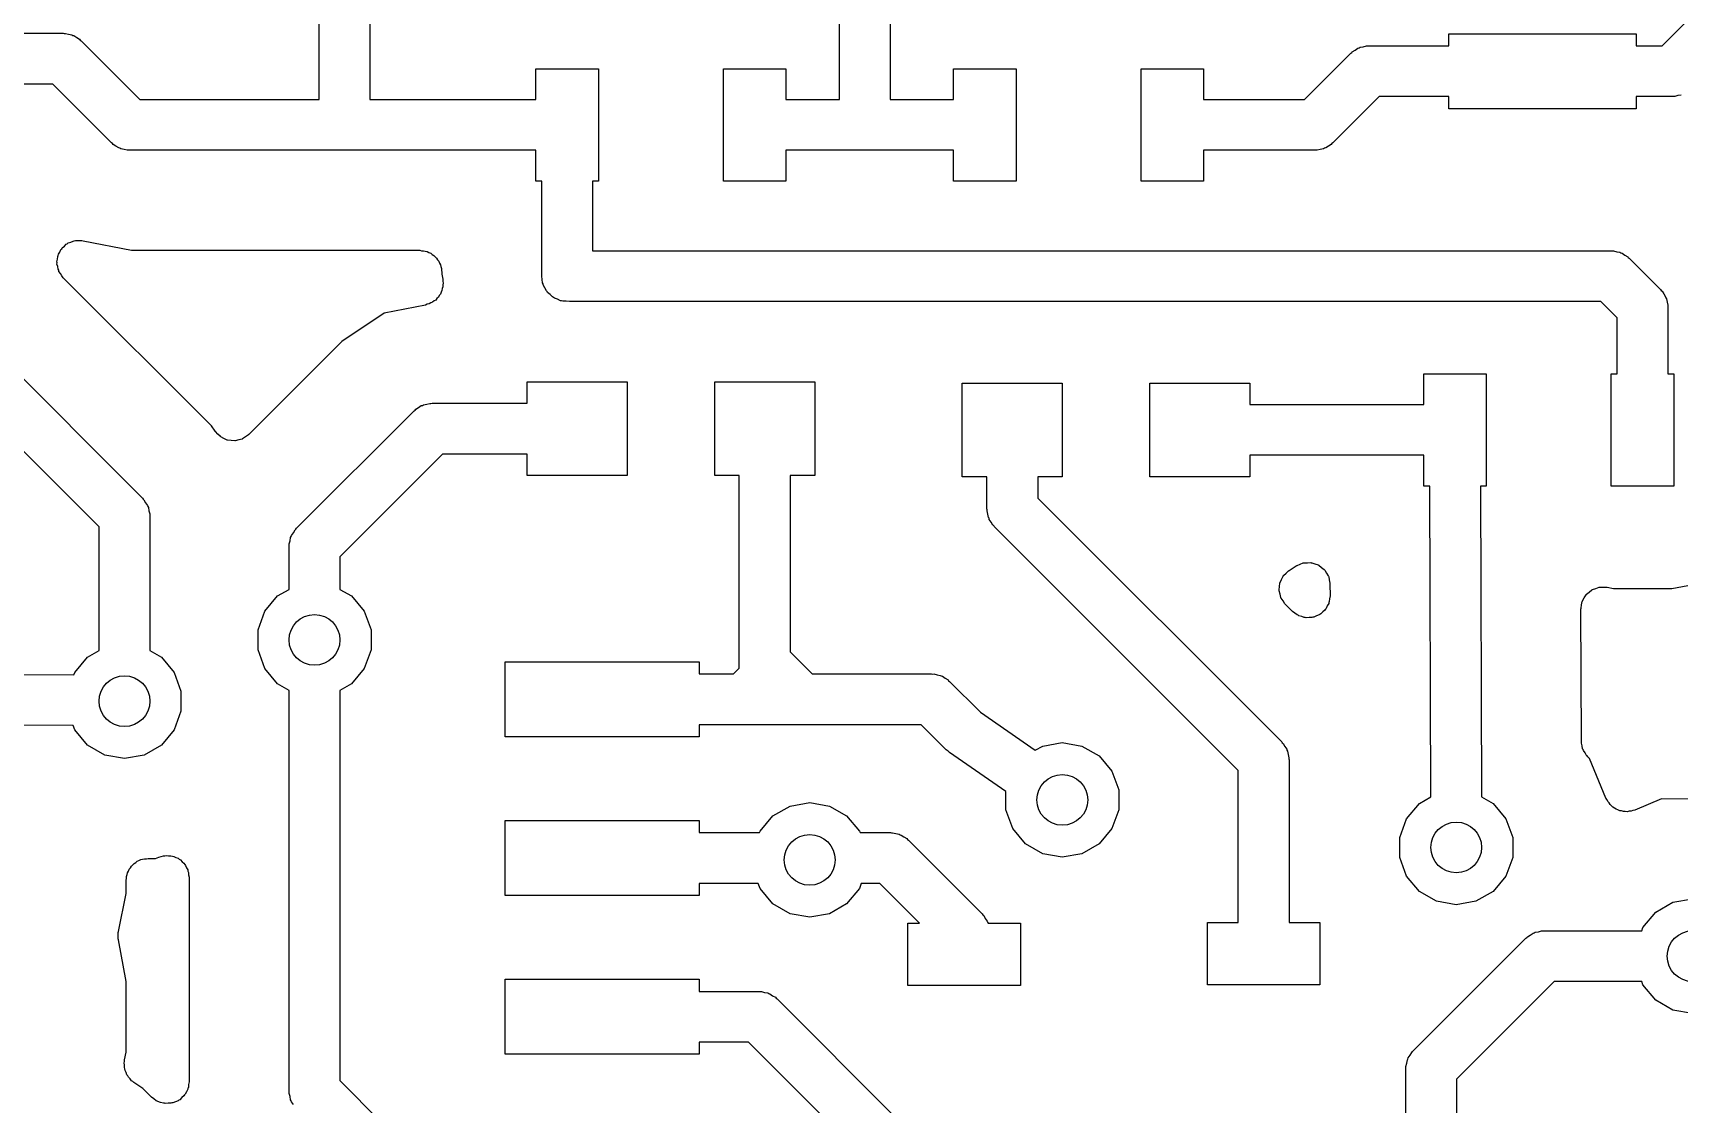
# Model space of a CAD drawing. Extents: x 91.8 to 190.7, y -114.3 to -59.5.
# Drawn here: x 153.98 to 167.14, y -82.12 to -73.55 of the extents above; entities that cross this region are included whole.
import ezdxf

# ---------------------------------------------------------------- set-up
doc = ezdxf.new("R2010")
doc.units = 0
doc.header["$MEASUREMENT"] = 0
doc.layers.add('BLACK', color=7, linetype='CONTINUOUS')

msp = doc.modelspace()

# ---------------------------------------------------------------- linework, layer by layer
at = {"layer": 'Black'}
for p, q in [((156.673, -69.57), (156.673, -74.0868)), ((156.267, -74.0868), (156.267, -69.9023)), ((167.006, -73.6568), (168.277, -72.3858)), ((160.427, -74.0868), (160.427, -73.26)), ((160.833, -73.3442), (160.833, -74.0868)), ((143.25, -73.5568), (154.22, -73.5568)), ((154.22, -73.5568), (154.229, -73.5584)), ((154.229, -73.5584), (154.238, -73.5576)), ((154.238, -73.5576), (154.263, -73.5644)), ((154.263, -73.5644), (154.289, -73.5691)), ((154.289, -73.5691), (154.297, -73.5735)), ((154.297, -73.5735), (154.306, -73.5758)), ((154.306, -73.5758), (154.328, -73.5911)), ((165.3, -73.6568), (165.3, -73.56)), ((165.3, -73.56), (166.8, -73.56)), ((166.8, -73.56), (166.8, -73.6568)), ((154.328, -73.5911), (154.351, -73.6043)), ((154.351, -73.6043), (154.356, -73.6112)), ((154.356, -73.6112), (154.364, -73.6163)), ((154.364, -73.6163), (154.834, -74.0868)), ((164.146, -74.0868), (164.516, -73.7163)), ((164.516, -73.7163), (164.524, -73.7112)), ((164.524, -73.7112), (164.529, -73.7043)), ((164.529, -73.7043), (164.552, -73.6911)), ((164.552, -73.6911), (164.574, -73.6758)), ((164.574, -73.6758), (164.583, -73.6735)), ((164.583, -73.6735), (164.591, -73.6691)), ((164.591, -73.6691), (164.617, -73.6644)), ((164.617, -73.6644), (164.642, -73.6576)), ((164.642, -73.6576), (164.651, -73.6584)), ((164.651, -73.6584), (164.66, -73.6568)), ((164.66, -73.6568), (165.3, -73.6568)), ((166.8, -73.6568), (167.006, -73.6568)), ((158, -74.0868), (158, -73.84)), ((158, -73.84), (158.5, -73.84)), ((158.5, -73.84), (158.5, -74.74)), ((159.5, -74.74), (159.5, -73.84)), ((159.5, -73.84), (160, -73.84)), ((160, -73.84), (160, -74.0868)), ((161.34, -74.0868), (161.34, -73.84)), ((161.34, -73.84), (161.84, -73.84)), ((161.84, -73.84), (161.84, -74.74)), ((162.84, -74.74), (162.84, -73.84)), ((162.84, -73.84), (163.34, -73.84)), ((163.34, -73.84), (163.34, -74.0868)), ((154.136, -73.9632), (143.334, -73.9632)), ((154.606, -74.4337), (154.136, -73.9632)), ((154.834, -74.0868), (156.267, -74.0868)), ((156.673, -74.0868), (158, -74.0868)), ((160, -74.0868), (160.427, -74.0868)), ((160.833, -74.0868), (161.34, -74.0868)), ((163.34, -74.0868), (164.146, -74.0868)), ((164.744, -74.0632), (164.374, -74.4337)), ((165.3, -74.0632), (164.744, -74.0632)), ((165.3, -74.16), (165.3, -74.0632)), ((167.09, -74.0632), (166.8, -74.0632)), ((166.8, -74.0632), (166.8, -74.16)), ((167.099, -74.0616), (167.09, -74.0632)), ((167.108, -74.0624), (167.099, -74.0616)), ((167.133, -74.0556), (167.108, -74.0624)), ((167.159, -74.0509), (167.133, -74.0556)), ((166.8, -74.16), (165.3, -74.16)), ((154.614, -74.4388), (154.606, -74.4337)), ((154.619, -74.4457), (154.614, -74.4388)), ((154.642, -74.4589), (154.619, -74.4457)), ((154.664, -74.4742), (154.642, -74.4589)), ((154.673, -74.4765), (154.664, -74.4742)), ((154.681, -74.4809), (154.673, -74.4765)), ((154.707, -74.4856), (154.681, -74.4809)), ((154.732, -74.4924), (154.707, -74.4856)), ((154.741, -74.4916), (154.732, -74.4924)), ((154.75, -74.4932), (154.741, -74.4916)), ((156.47, -74.4932), (154.75, -74.4932)), ((158, -74.4932), (156.47, -74.4932)), ((158, -74.74), (158, -74.4932)), ((160.63, -74.4932), (160, -74.4932)), ((160, -74.4932), (160, -74.74)), ((161.34, -74.4932), (160.63, -74.4932)), ((161.34, -74.74), (161.34, -74.4932)), ((164.23, -74.4932), (163.34, -74.4932)), ((163.34, -74.4932), (163.34, -74.74)), ((164.239, -74.4916), (164.23, -74.4932)), ((164.248, -74.4924), (164.239, -74.4916)), ((164.273, -74.4856), (164.248, -74.4924)), ((164.299, -74.4809), (164.273, -74.4856)), ((164.307, -74.4765), (164.299, -74.4809)), ((164.316, -74.4742), (164.307, -74.4765)), ((164.338, -74.4589), (164.316, -74.4742)), ((164.361, -74.4457), (164.338, -74.4589)), ((164.366, -74.4388), (164.361, -74.4457)), ((164.374, -74.4337), (164.366, -74.4388)), ((158.047, -74.74), (158, -74.74)), ((158.047, -75.5), (158.047, -74.74)), ((158.5, -74.74), (158.453, -74.74)), ((158.453, -74.74), (158.453, -75.2968)), ((160, -74.74), (159.5, -74.74)), ((161.84, -74.74), (161.34, -74.74)), ((163.34, -74.74), (162.84, -74.74)), ((152.454, -74.8763), (154.854, -77.2763)), ((154.507, -77.5042), (152.226, -75.2232)), ((154.192, -75.3066), (154.201, -75.2875)), ((154.201, -75.2875), (154.208, -75.2807)), ((154.208, -75.2807), (154.213, -75.2724)), ((154.213, -75.2724), (154.23, -75.2593)), ((154.23, -75.2593), (154.244, -75.2444)), ((154.244, -75.2444), (154.253, -75.2403)), ((154.253, -75.2403), (154.261, -75.2343)), ((154.261, -75.2343), (154.281, -75.2275)), ((154.281, -75.2275), (154.3, -75.2186)), ((154.3, -75.2186), (154.309, -75.2178)), ((154.309, -75.2178), (154.318, -75.2147)), ((154.318, -75.2147), (154.339, -75.2152)), ((154.339, -75.2152), (154.36, -75.2133)), ((154.36, -75.2133), (154.37, -75.2158)), ((154.37, -75.2158), (154.379, -75.216)), ((154.379, -75.216), (154.767, -75.2932)), ((154.767, -75.2932), (157.071, -75.2932)), ((157.071, -75.2932), (157.086, -75.2959)), ((157.086, -75.2959), (157.102, -75.2959)), ((157.102, -75.2959), (157.116, -75.3011)), ((158.453, -75.2968), (166.6, -75.2968)), ((166.6, -75.2968), (166.609, -75.2984)), ((166.609, -75.2984), (166.618, -75.2976)), ((166.618, -75.2976), (166.643, -75.3044)), ((154.17, -75.3843), (154.174, -75.3637)), ((154.171, -75.3939), (154.17, -75.3843)), ((154.17, -75.4035), (154.171, -75.3939)), ((154.176, -75.4238), (154.17, -75.4035)), ((154.174, -75.3637), (154.176, -75.3427)), ((154.176, -75.3427), (154.18, -75.334)), ((154.179, -75.4446), (154.176, -75.4238)), ((154.18, -75.334), (154.182, -75.3246)), ((154.182, -75.3246), (154.192, -75.3066)), ((157.116, -75.3011), (157.131, -75.3038)), ((157.131, -75.3038), (157.145, -75.3115)), ((157.145, -75.3115), (157.159, -75.3167)), ((157.159, -75.3167), (157.171, -75.3266)), ((157.171, -75.3266), (157.184, -75.3343)), ((157.184, -75.3343), (157.194, -75.346)), ((157.194, -75.346), (157.206, -75.3559)), ((157.206, -75.3559), (157.213, -75.3692)), ((157.213, -75.3692), (157.223, -75.3809)), ((157.223, -75.3809), (157.229, -75.3954)), ((157.229, -75.3954), (157.236, -75.4087)), ((157.236, -75.4087), (157.239, -75.4238)), ((157.239, -75.4238), (157.244, -75.4382)), ((166.643, -75.3044), (166.669, -75.3091)), ((166.669, -75.3091), (166.677, -75.3135)), ((166.677, -75.3135), (166.686, -75.3158)), ((166.686, -75.3158), (166.708, -75.3311)), ((166.708, -75.3311), (166.731, -75.3443)), ((166.731, -75.3443), (166.736, -75.3512)), ((166.736, -75.3512), (166.744, -75.3563)), ((166.744, -75.3563), (166.994, -75.6063)), ((154.184, -75.453), (154.179, -75.4446)), ((154.186, -75.4623), (154.184, -75.453)), ((154.198, -75.4796), (154.186, -75.4623)), ((154.208, -75.498), (154.198, -75.4796)), ((154.215, -75.5044), (154.208, -75.498)), ((154.221, -75.5123), (154.215, -75.5044)), ((155.407, -76.6984), (154.221, -75.5123)), ((157.244, -75.4382), (157.244, -75.4536)), ((157.244, -75.4536), (157.247, -75.4687)), ((157.247, -75.4687), (157.247, -75.4827)), ((157.247, -75.4827), (157.255, -75.5244)), ((157.255, -75.5244), (157.255, -75.5397)), ((157.255, -75.5397), (157.258, -75.5548)), ((157.258, -75.5548), (157.256, -75.57)), ((158.051, -75.5262), (158.047, -75.5)), ((158.054, -75.5526), (158.051, -75.5262)), ((158.058, -75.5607), (158.054, -75.5526)), ((158.059, -75.5695), (158.058, -75.5607)), ((157.199, -75.6906), (157.186, -75.6985)), ((157.208, -75.6786), (157.199, -75.6906)), ((157.22, -75.6685), (157.208, -75.6786)), ((157.227, -75.655), (157.22, -75.6685)), ((157.237, -75.643), (157.227, -75.655)), ((157.242, -75.6285), (157.237, -75.643)), ((157.249, -75.615), (157.242, -75.6285)), ((157.251, -75.5998), (157.249, -75.615)), ((157.256, -75.5853), (157.251, -75.5998)), ((157.256, -75.57), (157.256, -75.5853)), ((158.072, -75.5925), (158.059, -75.5695)), ((158.084, -75.6166), (158.072, -75.5925)), ((158.09, -75.6229), (158.084, -75.6166)), ((158.094, -75.6306), (158.09, -75.6229)), ((158.115, -75.6477), (158.094, -75.6306)), ((158.133, -75.6665), (158.115, -75.6477)), ((158.142, -75.6702), (158.133, -75.6665)), ((158.148, -75.676), (158.142, -75.6702)), ((158.173, -75.6851), (158.148, -75.676)), ((158.197, -75.6963), (158.173, -75.6851)), ((166.994, -75.6063), (166.999, -75.6136)), ((166.999, -75.6136), (167.006, -75.6194)), ((167.006, -75.6194), (167.019, -75.6424)), ((167.019, -75.6424), (167.034, -75.6641)), ((167.034, -75.6641), (167.036, -75.6728)), ((167.036, -75.6728), (167.041, -75.6805)), ((167.041, -75.6805), (167.046, -75.7067)), ((156.787, -75.7963), (156.448, -76.0229)), ((157.117, -75.7307), (156.787, -75.7963)), ((157.132, -75.7252), (157.117, -75.7307)), ((157.147, -75.7222), (157.132, -75.7252)), ((157.16, -75.7142), (157.147, -75.7222)), ((157.174, -75.7086), (157.16, -75.7142)), ((157.186, -75.6985), (157.174, -75.7086)), ((158.206, -75.6971), (158.197, -75.6963)), ((158.215, -75.7001), (158.206, -75.6971)), ((158.241, -75.7001), (158.215, -75.7001)), ((158.268, -75.7024), (158.241, -75.7001)), ((158.271, -75.7016), (158.268, -75.7024)), ((158.28, -75.7032), (158.271, -75.7016)), ((166.516, -75.7032), (158.28, -75.7032)), ((166.647, -75.8342), (166.516, -75.7032)), ((167.046, -75.7067), (167.052, -75.7323)), ((167.052, -75.7323), (167.052, -75.7412)), ((167.052, -75.7412), (167.053, -75.75)), ((167.053, -75.75), (167.053, -76.28)), ((166.647, -76.28), (166.647, -75.8342)), ((156.448, -76.0229), (155.705, -76.7664)), ((157.93, -76.5168), (157.93, -76.345)), ((157.93, -76.345), (158.73, -76.345)), ((158.73, -76.345), (158.73, -77.095)), ((159.43, -77.095), (159.43, -76.345)), ((159.43, -76.345), (160.23, -76.345)), ((160.23, -76.345), (160.23, -77.095)), ((165.1, -76.5268), (165.1, -76.28)), ((165.1, -76.28), (165.6, -76.28)), ((165.6, -76.28), (165.6, -77.18)), ((166.6, -77.18), (166.6, -76.28)), ((166.6, -76.28), (166.647, -76.28)), ((167.053, -76.28), (167.1, -76.28)), ((167.1, -76.28), (167.1, -77.18)), ((161.41, -77.105), (161.41, -76.355)), ((161.41, -76.355), (162.21, -76.355)), ((162.21, -76.355), (162.21, -77.105)), ((162.91, -77.105), (162.91, -76.355)), ((162.91, -76.355), (163.71, -76.355)), ((163.71, -76.355), (163.71, -76.5268)), ((156.086, -77.5163), (157.026, -76.5763)), ((157.026, -76.5763), (157.034, -76.5712)), ((157.034, -76.5712), (157.039, -76.5643)), ((157.039, -76.5643), (157.062, -76.5511)), ((157.062, -76.5511), (157.084, -76.5358)), ((157.084, -76.5358), (157.093, -76.5335)), ((157.093, -76.5335), (157.101, -76.5291)), ((157.101, -76.5291), (157.127, -76.5244)), ((157.127, -76.5244), (157.152, -76.5176)), ((157.152, -76.5176), (157.161, -76.5184)), ((157.161, -76.5184), (157.17, -76.5168)), ((157.17, -76.5168), (157.93, -76.5168)), ((163.71, -76.5268), (165.1, -76.5268)), ((155.435, -76.7398), (155.407, -76.6984)), ((155.436, -76.7412), (155.435, -76.7398)), ((155.437, -76.743), (155.436, -76.7412)), ((155.457, -76.7632), (155.437, -76.743)), ((155.477, -76.7839), (155.457, -76.7632)), ((155.479, -76.7847), (155.477, -76.7839)), ((155.48, -76.7861), (155.479, -76.7847)), ((155.506, -76.7982), (155.48, -76.7861)), ((155.532, -76.8108), (155.506, -76.7982)), ((155.534, -76.811), (155.532, -76.8108)), ((155.535, -76.8118), (155.534, -76.811)), ((155.564, -76.8143), (155.535, -76.8118)), ((155.592, -76.8174), (155.564, -76.8143)), ((155.594, -76.817), (155.592, -76.8174)), ((155.596, -76.8172), (155.594, -76.817)), ((155.624, -76.8098), (155.596, -76.8172)), ((155.651, -76.803), (155.624, -76.8098)), ((155.653, -76.8019), (155.651, -76.803)), ((155.655, -76.8014), (155.653, -76.8019)), ((155.678, -76.785), (155.655, -76.8014)), ((155.702, -76.7691), (155.678, -76.785)), ((155.703, -76.7675), (155.702, -76.7691)), ((155.705, -76.7664), (155.703, -76.7675)), ((157.254, -76.9232), (156.433, -77.7442)), ((157.93, -76.9232), (157.254, -76.9232)), ((157.93, -77.095), (157.93, -76.9232)), ((165.1, -76.9332), (163.71, -76.9332)), ((163.71, -76.9332), (163.71, -77.105)), ((165.1, -77.18), (165.1, -76.9332)), ((158.73, -77.095), (157.93, -77.095)), ((159.627, -77.095), (159.43, -77.095)), ((159.627, -78.59), (159.627, -77.095)), ((160.23, -77.095), (160.033, -77.095)), ((160.033, -77.095), (160.033, -78.5058)), ((161.607, -77.105), (161.41, -77.105)), ((161.607, -77.36), (161.607, -77.105)), ((162.21, -77.105), (162.013, -77.105)), ((162.013, -77.105), (162.013, -77.2758)), ((163.71, -77.105), (162.91, -77.105)), ((165.148, -77.18), (165.1, -77.18)), ((165.156, -79.6661), (165.148, -77.18)), ((165.6, -77.18), (165.555, -77.18)), ((165.555, -77.18), (165.562, -79.6647)), ((167.1, -77.18), (166.6, -77.18)), ((154.854, -77.2763), (154.859, -77.2836)), ((154.859, -77.2836), (154.866, -77.2894)), ((154.866, -77.2894), (154.879, -77.3124)), ((154.879, -77.3124), (154.894, -77.3341)), ((154.894, -77.3341), (154.896, -77.3428)), ((154.896, -77.3428), (154.901, -77.3505)), ((154.901, -77.3505), (154.906, -77.3766)), ((154.906, -77.3766), (154.912, -77.4023)), ((154.912, -77.4023), (154.912, -77.4112)), ((161.608, -77.3688), (161.607, -77.36)), ((161.608, -77.3777), (161.608, -77.3688)), ((161.614, -77.4033), (161.608, -77.3777)), ((161.619, -77.4295), (161.614, -77.4033)), ((162.013, -77.2758), (163.964, -79.2263)), ((154.507, -78.4954), (154.507, -77.5042)), ((154.912, -77.4112), (154.913, -77.42)), ((154.913, -77.42), (154.913, -78.4954)), ((156.061, -77.5524), (156.074, -77.5294)), ((156.074, -77.5294), (156.081, -77.5236)), ((156.081, -77.5236), (156.086, -77.5163)), ((161.624, -77.4372), (161.619, -77.4295)), ((161.626, -77.4459), (161.624, -77.4372)), ((161.641, -77.4676), (161.626, -77.4459)), ((161.654, -77.4906), (161.641, -77.4676)), ((161.661, -77.4964), (161.654, -77.4906)), ((161.666, -77.5037), (161.661, -77.4964)), ((163.617, -79.4542), (161.666, -77.5037)), ((156.027, -77.66), (156.028, -77.6512)), ((156.027, -78.0054), (156.027, -77.66)), ((156.028, -77.6423), (156.034, -77.6167)), ((156.028, -77.6512), (156.028, -77.6423)), ((156.034, -77.6167), (156.039, -77.5905)), ((156.039, -77.5905), (156.044, -77.5828)), ((156.044, -77.5828), (156.046, -77.5741)), ((156.046, -77.5741), (156.061, -77.5524)), ((156.433, -77.7442), (156.433, -78.0054)), ((164.112, -77.8041), (164.136, -77.7938)), ((164.136, -77.7938), (164.14, -77.7936)), ((164.14, -77.7936), (164.144, -77.7923)), ((164.144, -77.7923), (164.171, -77.7922)), ((164.171, -77.7922), (164.197, -77.7909)), ((164.197, -77.7909), (164.201, -77.7921)), ((164.201, -77.7921), (164.205, -77.7921)), ((164.205, -77.7921), (164.23, -77.8011)), ((163.951, -77.9494), (163.963, -77.9253)), ((163.963, -77.9253), (163.975, -77.9008)), ((163.975, -77.9008), (163.977, -77.8983)), ((163.977, -77.8983), (163.979, -77.8952)), ((163.979, -77.8952), (163.999, -77.8768)), ((163.999, -77.8768), (164.018, -77.8577)), ((164.018, -77.8577), (164.021, -77.8562)), ((164.021, -77.8562), (164.023, -77.8538)), ((164.023, -77.8538), (164.08, -77.8174)), ((164.08, -77.8174), (164.084, -77.8159)), ((164.084, -77.8159), (164.087, -77.8133)), ((164.087, -77.8133), (164.112, -77.8041)), ((164.23, -77.8011), (164.255, -77.809)), ((164.255, -77.809), (164.259, -77.8114)), ((164.259, -77.8114), (164.262, -77.8127)), ((164.262, -77.8127), (164.283, -77.8298)), ((164.283, -77.8298), (164.304, -77.8458)), ((164.304, -77.8458), (164.306, -77.8492)), ((164.306, -77.8492), (164.309, -77.8518)), ((164.309, -77.8518), (164.322, -77.8747)), ((164.322, -77.8747), (164.337, -77.8971)), ((164.337, -77.8971), (164.338, -77.901)), ((164.338, -77.901), (164.34, -77.9045)), ((164.34, -77.9045), (164.344, -77.9306)), ((164.344, -77.9306), (164.35, -77.9565)), ((155.833, -78.1805), (155.935, -78.0584)), ((155.935, -78.0584), (156.027, -78.0054)), ((156.433, -78.0054), (156.525, -78.0584)), ((156.525, -78.0584), (156.627, -78.1805)), ((163.943, -78.0099), (163.946, -77.983)), ((163.944, -78.0133), (163.943, -78.0099)), ((163.944, -78.0167), (163.944, -78.0133)), ((163.951, -78.0429), (163.944, -78.0167)), ((163.946, -77.983), (163.949, -77.956)), ((163.949, -77.956), (163.95, -77.9529)), ((163.95, -77.9529), (163.951, -77.9494)), ((163.957, -78.0693), (163.951, -78.0429)), ((164.351, -78.0578), (164.347, -78.0807)), ((164.35, -77.9565), (164.35, -77.9605)), ((164.35, -77.9605), (164.35, -77.9645)), ((164.35, -77.9645), (164.351, -78.0578)), ((166.384, -78.073), (166.398, -78.0486)), ((166.398, -78.0486), (166.4, -78.047)), ((166.4, -78.047), (166.401, -78.0449)), ((166.401, -78.0449), (166.423, -78.0274)), ((166.423, -78.0274), (166.445, -78.0093)), ((166.445, -78.0093), (166.447, -78.0084)), ((166.447, -78.0084), (166.449, -78.0069)), ((166.449, -78.0069), (166.476, -77.998)), ((166.476, -77.998), (166.502, -77.9883)), ((166.502, -77.9883), (166.505, -77.9883)), ((166.505, -77.9883), (166.507, -77.9875)), ((166.507, -77.9875), (166.535, -77.9882)), ((166.535, -77.9882), (166.563, -77.9881)), ((166.563, -77.9881), (166.565, -77.989)), ((166.565, -77.989), (166.568, -77.989)), ((166.568, -77.989), (166.618, -77.9991)), ((166.618, -77.9991), (167.084, -77.9991)), ((167.084, -77.9991), (167.395, -77.9405)), ((155.778, -78.3303), (155.833, -78.1805)), ((156.627, -78.1805), (156.682, -78.3303)), ((163.958, -78.0722), (163.957, -78.0693)), ((163.959, -78.0756), (163.958, -78.0722)), ((163.975, -78.0978), (163.959, -78.0756)), ((163.99, -78.1206), (163.975, -78.0978)), ((163.992, -78.1227), (163.99, -78.1206)), ((163.994, -78.1255), (163.992, -78.1227)), ((164.051, -78.1824), (163.994, -78.1255)), ((164.07, -78.1957), (164.051, -78.1824)), ((164.292, -78.1857), (164.276, -78.2021)), ((164.31, -78.1707), (164.292, -78.1857)), ((164.314, -78.1643), (164.31, -78.1707)), ((164.319, -78.159), (164.314, -78.1643)), ((164.329, -78.138), (164.319, -78.159)), ((164.34, -78.1179), (164.329, -78.138)), ((164.342, -78.1105), (164.34, -78.1179)), ((164.345, -78.1038), (164.342, -78.1105)), ((164.347, -78.0807), (164.345, -78.1038)), ((166.357, -78.1616), (166.358, -78.1591)), ((166.361, -79.2208), (166.357, -78.1616)), ((166.358, -78.1566), (166.363, -78.1291)), ((166.358, -78.1591), (166.358, -78.1566)), ((166.363, -78.1291), (166.368, -78.1015)), ((166.368, -78.1015), (166.369, -78.0993)), ((166.369, -78.0993), (166.37, -78.0969)), ((166.37, -78.0969), (166.384, -78.073)), ((164.088, -78.2106), (164.07, -78.1957)), ((164.095, -78.2131), (164.088, -78.2106)), ((164.101, -78.2174), (164.095, -78.2131)), ((164.124, -78.2234), (164.101, -78.2174)), ((164.145, -78.2313), (164.124, -78.2234)), ((164.153, -78.2312), (164.145, -78.2313)), ((164.16, -78.2332), (164.153, -78.2312)), ((164.183, -78.2311), (164.16, -78.2332)), ((164.206, -78.2311), (164.183, -78.2311)), ((164.213, -78.2285), (164.206, -78.2311)), ((164.221, -78.2279), (164.213, -78.2285)), ((164.242, -78.2181), (164.221, -78.2279)), ((164.263, -78.2101), (164.242, -78.2181)), ((164.269, -78.2053), (164.263, -78.2101)), ((164.276, -78.2021), (164.269, -78.2053)), ((155.778, -78.4897), (155.778, -78.3303)), ((156.682, -78.3303), (156.682, -78.4897)), ((154.313, -78.6705), (154.415, -78.5484)), ((154.415, -78.5484), (154.507, -78.4954)), ((154.913, -78.4954), (155.005, -78.5484)), ((155.005, -78.5484), (155.107, -78.6705)), ((155.833, -78.6395), (155.778, -78.4897)), ((156.682, -78.4897), (156.627, -78.6395)), ((157.755, -79.185), (157.755, -78.585)), ((157.755, -78.585), (159.305, -78.585)), ((159.305, -78.585), (159.305, -78.6818)), ((160.033, -78.5058), (160.209, -78.6818)), ((153.905, -78.6867), (154.306, -78.6893)), ((154.306, -78.6893), (154.313, -78.6705)), ((155.107, -78.6705), (155.162, -78.8203)), ((155.935, -78.7616), (155.833, -78.6395)), ((156.627, -78.6395), (156.525, -78.7616)), ((159.305, -78.6818), (159.581, -78.6818)), ((159.581, -78.6818), (159.627, -78.6358)), ((159.627, -78.6358), (159.627, -78.59)), ((160.209, -78.6818), (161.165, -78.6818)), ((161.165, -78.6818), (161.174, -78.6834)), ((161.174, -78.6834), (161.183, -78.6826)), ((161.183, -78.6826), (161.208, -78.6894)), ((161.208, -78.6894), (161.234, -78.6941)), ((161.234, -78.6941), (161.242, -78.6985)), ((161.242, -78.6985), (161.251, -78.7008)), ((161.251, -78.7008), (161.273, -78.7161)), ((161.273, -78.7161), (161.296, -78.7293)), ((155.162, -78.8203), (155.162, -78.9797)), ((156.027, -78.8146), (155.935, -78.7616)), ((156.027, -82.02), (156.027, -78.8146)), ((156.525, -78.7616), (156.433, -78.8146)), ((156.433, -78.8146), (156.433, -81.9358)), ((161.296, -78.7293), (161.301, -78.7362)), ((161.301, -78.7362), (161.309, -78.7413)), ((161.309, -78.7413), (161.556, -78.9885)), ((155.162, -78.9797), (155.107, -79.1295)), ((154.3, -79.0956), (153.905, -79.0931)), ((154.313, -79.1295), (154.3, -79.0956)), ((159.305, -79.0882), (159.305, -79.185)), ((159.665, -79.0882), (159.305, -79.0882)), ((160.125, -79.0882), (159.665, -79.0882)), ((161.081, -79.0882), (160.125, -79.0882)), ((161.281, -79.2887), (161.081, -79.0882)), ((161.556, -78.9885), (161.994, -79.2927)), ((154.415, -79.2516), (154.313, -79.1295)), ((155.107, -79.1295), (155.005, -79.2516)), ((159.305, -79.185), (157.755, -79.185)), ((162.053, -79.2587), (162.21, -79.2311)), ((162.21, -79.2311), (162.367, -79.2587)), ((163.964, -79.2263), (163.969, -79.2336)), ((163.969, -79.2336), (163.976, -79.2394)), ((163.976, -79.2394), (163.989, -79.2624)), ((166.362, -79.2281), (166.361, -79.2208)), ((166.361, -79.2354), (166.362, -79.2281)), ((166.367, -79.2579), (166.361, -79.2354)), ((154.553, -79.3313), (154.415, -79.2516)), ((154.71, -79.3589), (154.553, -79.3313)), ((154.867, -79.3313), (154.71, -79.3589)), ((155.005, -79.2516), (154.867, -79.3313)), ((161.296, -79.2991), (161.281, -79.2887)), ((161.309, -79.3119), (161.296, -79.2991)), ((161.758, -79.6236), (161.309, -79.3119)), ((161.994, -79.2927), (162.053, -79.2587)), ((162.367, -79.2587), (162.505, -79.3384)), ((162.505, -79.3384), (162.607, -79.4605)), ((163.989, -79.2624), (164.004, -79.2841)), ((164.004, -79.2841), (164.006, -79.2928)), ((164.006, -79.2928), (164.011, -79.3005)), ((164.011, -79.3005), (164.016, -79.3267)), ((164.016, -79.3267), (164.022, -79.3523)), ((164.022, -79.3523), (164.022, -79.3612)), ((164.022, -79.3612), (164.023, -79.37)), ((164.023, -79.37), (164.023, -80.67)), ((166.371, -79.2808), (166.367, -79.2579)), ((166.375, -79.2872), (166.371, -79.2808)), ((166.377, -79.2943), (166.375, -79.2872)), ((166.39, -79.3134), (166.377, -79.2943)), ((166.402, -79.3335), (166.39, -79.3134)), ((166.408, -79.3382), (166.402, -79.3335)), ((166.412, -79.3443), (166.408, -79.3382)), ((166.426, -79.3588), (166.412, -79.3443)), ((166.557, -79.676), (166.426, -79.3588)), ((162.607, -79.4605), (162.662, -79.6103)), ((163.617, -80.67), (163.617, -79.4542)), ((161.758, -79.7697), (161.758, -79.6236)), ((162.662, -79.6103), (162.662, -79.7697)), ((159.895, -79.8184), (160.033, -79.7387)), ((160.033, -79.7387), (160.19, -79.7111)), ((160.19, -79.7111), (160.347, -79.7387)), ((160.347, -79.7387), (160.485, -79.8184)), ((161.813, -79.9195), (161.758, -79.7697)), ((162.662, -79.7697), (162.607, -79.9195)), ((164.963, -79.8405), (165.065, -79.7184)), ((165.065, -79.7184), (165.156, -79.6661)), ((165.562, -79.6647), (165.655, -79.7184)), ((165.655, -79.7184), (165.757, -79.8405)), ((166.566, -79.6889), (166.557, -79.676)), ((166.572, -79.7031), (166.566, -79.6889)), ((166.582, -79.7144), (166.572, -79.7031)), ((166.59, -79.7274), (166.582, -79.7144)), ((166.602, -79.7368), (166.59, -79.7274)), ((166.613, -79.7481), (166.602, -79.7368)), ((166.626, -79.7552), (166.613, -79.7481)), ((166.639, -79.7645), (166.626, -79.7552)), ((166.653, -79.7692), (166.639, -79.7645)), ((166.667, -79.7763), (166.653, -79.7692)), ((166.787, -79.7711), (166.772, -79.7745)), ((167.001, -79.6826), (166.787, -79.7711)), ((167.501, -79.683), (167.001, -79.6826)), ((157.755, -80.455), (157.755, -79.855)), ((157.755, -79.855), (159.305, -79.855)), ((159.305, -79.855), (159.305, -79.9518)), ((159.793, -79.9405), (159.895, -79.8184)), ((160.485, -79.8184), (160.587, -79.9405)), ((164.908, -79.9903), (164.963, -79.8405)), ((165.757, -79.8405), (165.812, -79.9903)), ((166.682, -79.7783), (166.667, -79.7763)), ((166.697, -79.7829), (166.682, -79.7783)), ((166.712, -79.7823), (166.697, -79.7829)), ((166.727, -79.7843), (166.712, -79.7823)), ((166.742, -79.781), (166.727, -79.7843)), ((166.758, -79.7803), (166.742, -79.781)), ((166.772, -79.7745), (166.758, -79.7803)), ((159.305, -79.9518), (159.788, -79.9518)), ((159.788, -79.9518), (159.793, -79.9405)), ((160.587, -79.9405), (160.592, -79.9518)), ((160.592, -79.9518), (160.835, -79.9518)), ((160.835, -79.9518), (160.844, -79.9534)), ((160.844, -79.9534), (160.853, -79.9526)), ((160.853, -79.9526), (160.878, -79.9594)), ((160.878, -79.9594), (160.904, -79.9641)), ((160.904, -79.9641), (160.912, -79.9685)), ((160.912, -79.9685), (160.921, -79.9708)), ((160.921, -79.9708), (160.943, -79.9861)), ((160.943, -79.9861), (160.966, -79.9993)), ((160.966, -79.9993), (160.971, -80.0062)), ((160.971, -80.0062), (160.979, -80.0113)), ((160.979, -80.0113), (161.569, -80.6013)), ((161.915, -80.0416), (161.813, -79.9195)), ((162.607, -79.9195), (162.505, -80.0416)), ((164.908, -80.1497), (164.908, -79.9903)), ((165.812, -79.9903), (165.812, -80.1497)), ((154.826, -80.1756), (154.84, -80.1679)), ((154.84, -80.1679), (154.855, -80.1653)), ((154.855, -80.1653), (154.869, -80.16)), ((154.869, -80.16), (154.885, -80.16)), ((154.885, -80.16), (154.9, -80.1574)), ((154.9, -80.1574), (154.959, -80.1574)), ((154.959, -80.1574), (154.984, -80.147)), ((154.984, -80.147), (155.003, -80.1428)), ((155.003, -80.1428), (155.021, -80.1363)), ((155.021, -80.1363), (155.032, -80.1363)), ((155.032, -80.1363), (155.044, -80.1338)), ((155.044, -80.1338), (155.063, -80.1363)), ((155.063, -80.1363), (155.082, -80.1363)), ((155.082, -80.1363), (155.093, -80.1403)), ((155.093, -80.1403), (155.104, -80.1418)), ((155.104, -80.1418), (155.121, -80.1507)), ((155.121, -80.1507), (155.139, -80.1572)), ((155.139, -80.1572), (155.148, -80.1646)), ((155.148, -80.1646), (155.158, -80.17)), ((162.053, -80.1213), (161.915, -80.0416)), ((162.21, -80.1489), (162.053, -80.1213)), ((162.367, -80.1213), (162.21, -80.1489)), ((162.505, -80.0416), (162.367, -80.1213)), ((164.963, -80.2995), (164.908, -80.1497)), ((165.812, -80.1497), (165.757, -80.2995)), ((154.727, -80.3022), (154.732, -80.2879)), ((154.732, -80.2879), (154.735, -80.2728)), ((154.735, -80.2728), (154.742, -80.2595)), ((154.742, -80.2595), (154.748, -80.245)), ((154.748, -80.245), (154.758, -80.2333)), ((154.758, -80.2333), (154.765, -80.2201)), ((154.765, -80.2201), (154.777, -80.2101)), ((154.777, -80.2101), (154.787, -80.1983)), ((154.787, -80.1983), (154.8, -80.1907)), ((154.8, -80.1907), (154.812, -80.1809)), ((154.812, -80.1809), (154.826, -80.1756)), ((155.158, -80.17), (155.171, -80.1841)), ((155.171, -80.1841), (155.186, -80.1964)), ((155.186, -80.1964), (155.192, -80.2064)), ((155.192, -80.2064), (155.199, -80.215)), ((155.199, -80.215), (155.207, -80.2326)), ((155.207, -80.2326), (155.216, -80.2491)), ((155.216, -80.2491), (155.218, -80.2606)), ((155.218, -80.2606), (155.223, -80.2713)), ((155.223, -80.2713), (155.223, -80.2904)), ((155.223, -80.2904), (155.227, -80.3092)), ((165.065, -80.4216), (164.963, -80.2995)), ((165.757, -80.2995), (165.655, -80.4216)), ((154.724, -80.3329), (154.727, -80.3177)), ((154.724, -80.4374), (154.724, -80.3329)), ((154.727, -80.3177), (154.727, -80.3022)), ((155.227, -80.3092), (155.227, -81.9444)), ((159.778, -80.3582), (159.305, -80.3582)), ((159.305, -80.3582), (159.305, -80.455)), ((159.793, -80.3995), (159.778, -80.3582)), ((159.895, -80.5216), (159.793, -80.3995)), ((160.587, -80.3995), (160.485, -80.5216)), ((160.602, -80.3582), (160.587, -80.3995)), ((160.751, -80.3582), (160.602, -80.3582)), ((161.068, -80.675), (160.751, -80.3582)), ((165.203, -80.5013), (165.065, -80.4216)), ((165.655, -80.4216), (165.517, -80.5013)), ((154.662, -80.7429), (154.724, -80.4374)), ((159.305, -80.455), (157.755, -80.455)), ((160.033, -80.6013), (159.895, -80.5216)), ((160.485, -80.5216), (160.347, -80.6013)), ((165.36, -80.5289), (165.203, -80.5013)), ((165.517, -80.5013), (165.36, -80.5289)), ((166.955, -80.5884), (167.093, -80.5087)), ((167.093, -80.5087), (167.25, -80.4811)), ((160.19, -80.6289), (160.033, -80.6013)), ((160.347, -80.6013), (160.19, -80.6289)), ((160.975, -81.175), (160.975, -80.675)), ((160.975, -80.675), (161.068, -80.675)), ((161.569, -80.6013), (161.574, -80.6086)), ((161.574, -80.6086), (161.581, -80.6144)), ((161.581, -80.6144), (161.594, -80.6374)), ((161.594, -80.6374), (161.609, -80.6591)), ((161.609, -80.6591), (161.611, -80.6678)), ((161.611, -80.6678), (161.616, -80.675)), ((161.616, -80.675), (161.875, -80.675)), ((161.875, -80.675), (161.875, -81.175)), ((163.37, -81.17), (163.37, -80.67)), ((163.37, -80.67), (163.617, -80.67)), ((164.023, -80.67), (164.27, -80.67)), ((164.27, -80.67), (164.27, -81.17)), ((166.853, -80.7105), (166.955, -80.5884)), ((154.661, -80.7492), (154.662, -80.7461)), ((154.661, -80.7765), (154.661, -80.7492)), ((154.661, -80.8038), (154.661, -80.7765)), ((154.662, -80.8069), (154.661, -80.8038)), ((154.662, -80.7461), (154.662, -80.7429)), ((154.662, -80.8102), (154.662, -80.8069)), ((154.724, -81.1414), (154.662, -80.8102)), ((165.016, -81.6963), (165.916, -80.7963)), ((165.916, -80.7963), (165.924, -80.7912)), ((165.924, -80.7912), (165.929, -80.7843)), ((165.929, -80.7843), (165.952, -80.7711)), ((165.952, -80.7711), (165.974, -80.7558)), ((165.974, -80.7558), (165.983, -80.7535)), ((165.983, -80.7535), (165.991, -80.7491)), ((165.991, -80.7491), (166.017, -80.7444)), ((166.017, -80.7444), (166.042, -80.7376)), ((166.042, -80.7376), (166.051, -80.7384)), ((166.051, -80.7384), (166.06, -80.7368)), ((166.06, -80.7368), (166.843, -80.7368)), ((166.843, -80.7368), (166.853, -80.7105)), ((154.724, -81.7074), (154.724, -81.1414)), ((157.755, -81.725), (157.755, -81.125)), ((157.755, -81.125), (159.305, -81.125)), ((159.305, -81.125), (159.305, -81.2218)), ((159.305, -81.2218), (159.785, -81.2218)), ((159.785, -81.2218), (159.794, -81.2234)), ((161.875, -81.175), (160.975, -81.175)), ((164.27, -81.17), (163.37, -81.17)), ((166.144, -81.1432), (165.363, -81.9242)), ((166.843, -81.1432), (166.144, -81.1432)), ((166.853, -81.1695), (166.843, -81.1432)), ((166.955, -81.2916), (166.853, -81.1695)), ((159.794, -81.2234), (159.803, -81.2226)), ((159.803, -81.2226), (159.828, -81.2294)), ((159.828, -81.2294), (159.854, -81.2341)), ((159.854, -81.2341), (159.862, -81.2385)), ((159.862, -81.2385), (159.871, -81.2408)), ((159.871, -81.2408), (159.893, -81.2561)), ((159.893, -81.2561), (159.916, -81.2693)), ((159.916, -81.2693), (159.921, -81.2762)), ((159.921, -81.2762), (159.929, -81.2813)), ((159.929, -81.2813), (160.869, -82.2218)), ((167.093, -81.3713), (166.955, -81.2916)), ((167.25, -81.3989), (167.093, -81.3713)), ((154.711, -81.7699), (154.724, -81.7074)), ((159.305, -81.725), (157.755, -81.725)), ((159.701, -81.6282), (159.305, -81.6282)), ((159.305, -81.6282), (159.305, -81.725)), ((160.641, -82.5687), (159.701, -81.6282)), ((164.976, -81.7541), (164.991, -81.7324)), ((164.991, -81.7324), (165.004, -81.7094)), ((165.004, -81.7094), (165.011, -81.7036)), ((165.011, -81.7036), (165.016, -81.6963)), ((154.708, -81.7933), (154.711, -81.7818)), ((154.71, -81.812), (154.708, -81.7933)), ((154.71, -81.8308), (154.71, -81.812)), ((154.714, -81.8421), (154.71, -81.8308)), ((154.711, -81.7818), (154.711, -81.7699)), ((154.715, -81.8538), (154.714, -81.8421)), ((154.723, -81.8708), (154.715, -81.8538)), ((154.729, -81.8886), (154.723, -81.8708)), ((164.957, -81.84), (164.958, -81.8312)), ((164.957, -82.6658), (164.957, -81.84)), ((164.958, -81.8223), (164.964, -81.7967)), ((164.958, -81.8312), (164.958, -81.8223)), ((164.964, -81.7967), (164.969, -81.7705)), ((164.969, -81.7705), (164.974, -81.7628)), ((164.974, -81.7628), (164.976, -81.7541)), ((154.737, -81.8979), (154.729, -81.8886)), ((154.742, -81.9085), (154.737, -81.8979)), ((154.756, -81.9215), (154.742, -81.9085)), ((154.767, -81.9363), (154.756, -81.9215)), ((154.777, -81.9425), (154.767, -81.9363)), ((154.786, -81.9507), (154.777, -81.9425)), ((154.857, -81.9979), (154.786, -81.9507)), ((154.927, -82.0685), (154.857, -81.9979)), ((155.216, -82.0044), (155.205, -82.0242)), ((155.218, -81.9968), (155.216, -82.0044)), ((155.221, -81.9898), (155.218, -81.9968)), ((155.223, -81.9669), (155.221, -81.9898)), ((155.227, -81.9444), (155.223, -81.9669)), ((156.433, -81.9358), (156.764, -82.2668)), ((165.363, -81.9242), (165.363, -82.75)), ((154.946, -82.0816), (154.927, -82.0685)), ((154.964, -82.0964), (154.946, -82.0816)), ((154.971, -82.099), (154.964, -82.0964)), ((154.977, -82.1034), (154.971, -82.099)), ((154.999, -82.1094), (154.977, -82.1034)), ((155.021, -82.1172), (154.999, -82.1094)), ((155.029, -82.1172), (155.021, -82.1172)), ((155.036, -82.1192), (155.029, -82.1172)), ((155.059, -82.1172), (155.036, -82.1192)), ((155.082, -82.1172), (155.059, -82.1172)), ((155.089, -82.1146), (155.082, -82.1172)), ((155.097, -82.1139), (155.089, -82.1146)), ((155.118, -82.1042), (155.097, -82.1139)), ((155.139, -82.0964), (155.118, -82.1042)), ((155.145, -82.0914), (155.139, -82.0964)), ((155.152, -82.0881), (155.145, -82.0914)), ((155.168, -82.0719), (155.152, -82.0881)), ((155.186, -82.0572), (155.168, -82.0719)), ((155.19, -82.0505), (155.186, -82.0572)), ((155.195, -82.045), (155.19, -82.0505)), ((155.205, -82.0242), (155.195, -82.045)), ((156.028, -82.0288), (156.027, -82.02)), ((156.028, -82.0377), (156.028, -82.0288)), ((156.034, -82.0633), (156.028, -82.0377)), ((156.039, -82.0895), (156.034, -82.0633)), ((156.044, -82.0972), (156.039, -82.0895)), ((156.046, -82.1059), (156.044, -82.0972)), ((156.061, -82.1276), (156.046, -82.1059))]:
    msp.add_line(p, q, dxfattribs=at)
for centre in [(156.23, -78.41), (154.71, -78.9), (162.21, -79.69), (165.36, -80.07), (160.19, -80.17), (167.25, -80.94)]:
    msp.add_circle(centre, 0.2032, dxfattribs=at)

doc.saveas('drawing.dxf')
